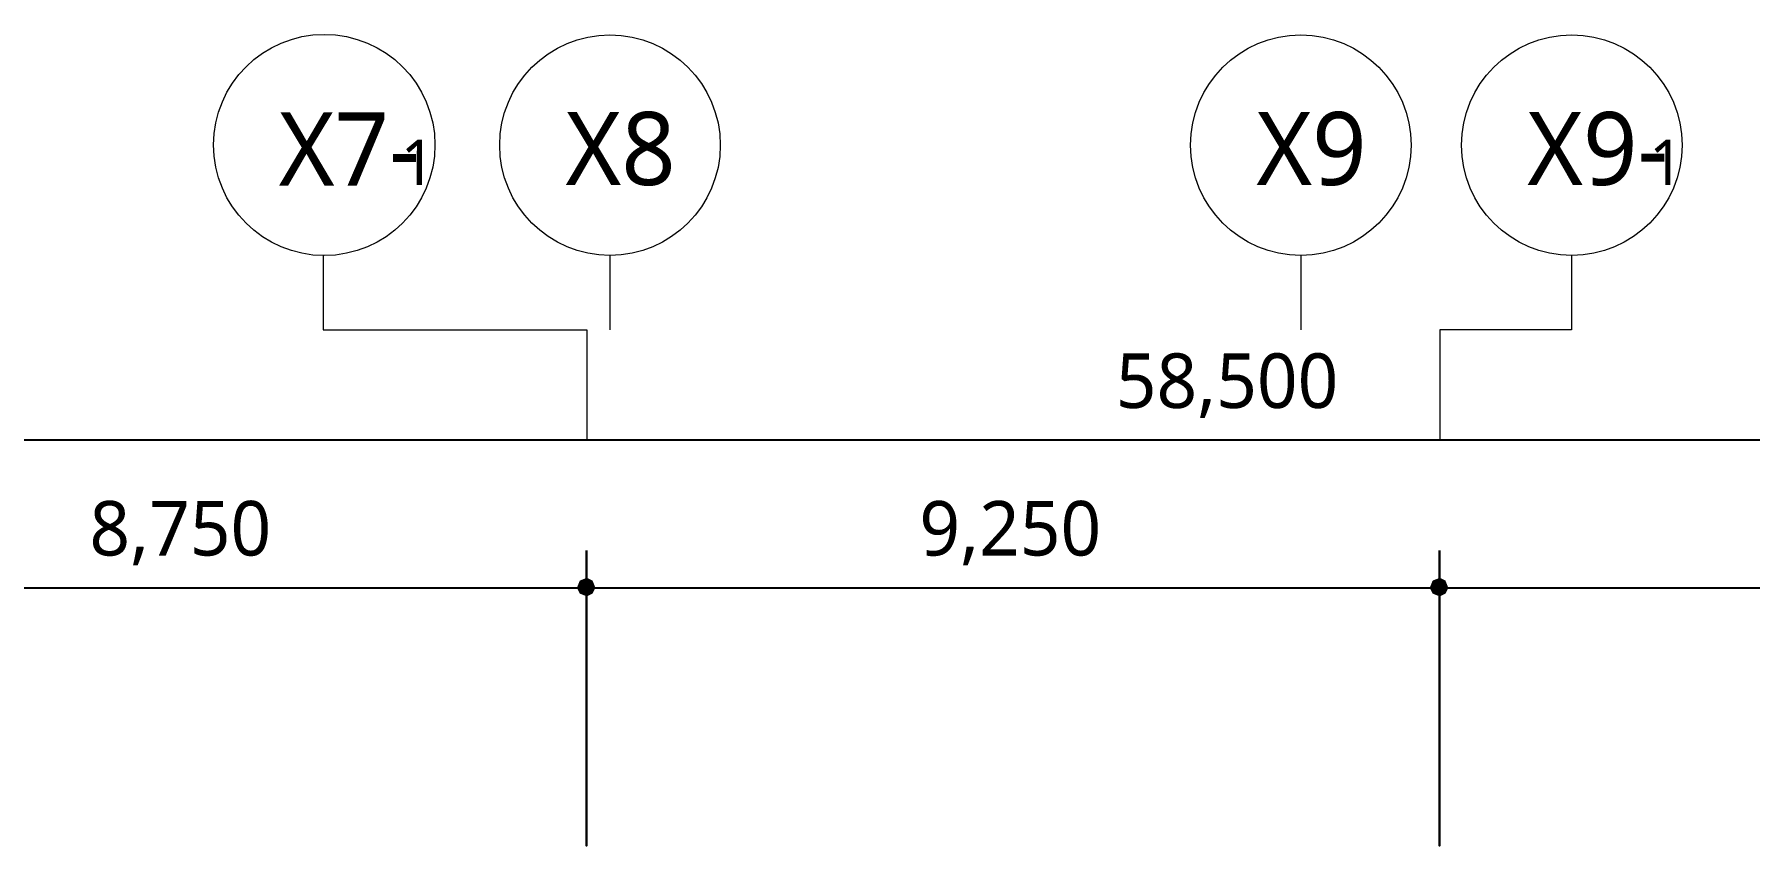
# Model space of a CAD drawing. Header units: millimetres. Extents: x -4005 to 126991, y -1911 to 106703.
# Drawn here: x 65463 to 84066, y 97899 to 106703 of the extents above; entities that cross this region are included whole.
import ezdxf

# ---------------------------------------------------------------- set-up
doc = ezdxf.new("R2010")
doc.units = ezdxf.units.MM
for name, color, linetype in [('PDF_문자', 7, 'Continuous'), ('PDF_솔리드 채우기', 7, 'Continuous'), ('PDF_형상', 7, 'Continuous')]:
    doc.layers.add(name, color=color, linetype=linetype)
doc.styles.add('PDF 맑은 고딕', font='malgun.ttf')

msp = doc.modelspace()

# ---------------------------------------------------------------- linework, layer by layer
at = {"layer": 'PDF_솔리드 채우기', "transparency": 33554559}
for points in [[(71378, 100775), (71347, 100697), (71456, 100697)], [(71378, 100775), (71347, 100697), (71456, 100697)], [(71347, 100697), (71378, 100635), (71456, 100697)], [(71347, 100697), (71378, 100635), (71456, 100697)], [(71456, 100806), (71378, 100775), (71456, 100697)], [(71456, 100806), (71378, 100775), (71456, 100697)], [(71378, 100635), (71456, 100604), (71456, 100697)], [(71378, 100635), (71456, 100604), (71456, 100697)], [(71518, 100775), (71456, 100806), (71456, 100697)], [(71518, 100775), (71456, 100806), (71456, 100697)], [(71549, 100697), (71518, 100775), (71456, 100697)], [(71549, 100697), (71518, 100775), (71456, 100697)], [(71456, 100604), (71518, 100635), (71456, 100697)], [(71518, 100635), (71549, 100697), (71456, 100697)], [(71456, 100604), (71518, 100635), (71456, 100697)], [(71518, 100635), (71549, 100697), (71456, 100697)], [(80627, 100775), (80596, 100697), (80705, 100697)], [(80627, 100775), (80596, 100697), (80705, 100697)], [(80596, 100697), (80627, 100635), (80705, 100697)], [(80596, 100697), (80627, 100635), (80705, 100697)], [(80705, 100806), (80627, 100775), (80705, 100697)], [(80705, 100806), (80627, 100775), (80705, 100697)], [(80627, 100635), (80705, 100604), (80705, 100697)], [(80627, 100635), (80705, 100604), (80705, 100697)], [(80767, 100775), (80705, 100806), (80705, 100697)], [(80767, 100775), (80705, 100806), (80705, 100697)], [(80798, 100697), (80767, 100775), (80705, 100697)], [(80798, 100697), (80767, 100775), (80705, 100697)], [(80705, 100604), (80767, 100635), (80705, 100697)], [(80767, 100635), (80798, 100697), (80705, 100697)], [(80705, 100604), (80767, 100635), (80705, 100697)], [(80767, 100635), (80798, 100697), (80705, 100697)]]:
    msp.add_solid(points, dxfattribs=at)
at = {"layer": 'PDF_형상', "lineweight": 5}
for points in [[(68595, 104303), (68595, 103495), (71456, 103495), (71456, 102298)], [(71704, 104303), (71704, 103495)], [(79197, 104303), (79197, 103495)], [(82135, 104303), (82135, 103495), (80705, 103495), (80705, 102298)]]:
    msp.add_lwpolyline(points, dxfattribs=at)
at = {"layer": 'PDF_형상', "lineweight": 25}
for points in [[(108089, 102298), (48804, 102298)], [(62297, 100697), (71841, 100697)], [(71048, 100697), (81089, 100697)], [(80297, 100697), (90089, 100697)]]:
    msp.add_lwpolyline(points, dxfattribs=at)
for points in [[(71452, 101101), (71452, 97899)], [(80701, 101101), (80701, 97899)]]:
    msp.add_lwpolyline(points, close=True, dxfattribs=at)
at = {"layer": 'PDF_형상', "lineweight": 5}
for centre, radius in [((68608, 105502), 1200), ((71706, 105500), 1196), ((79198, 105500), 1196), ((82136, 105500), 1196)]:
    msp.add_circle(centre, radius, dxfattribs=at)

# ---------------------------------------------------------------- texts
at = {"layer": 'PDF_문자', "attachment_point": 4, "style": 'PDF 맑은 고딕'}
for s, insert, char_height in [('X7-', (68114, 105458), 793.3), ('X8', (71223, 105458), 793.3), ('X9', (78715, 105458), 793.3), ('X9-', (81653, 105458), 793.3), ('1', (69439, 105314), 492), ('1', (82978, 105314), 492), ('58,500', (77192, 102891), 592.2), ('8,750', (66061, 101290), 592.2), ('9,250', (75062, 101290), 592.2)]:
    msp.add_mtext(s, dxfattribs=dict(at, insert=insert, char_height=char_height))

doc.saveas('drawing.dxf')
